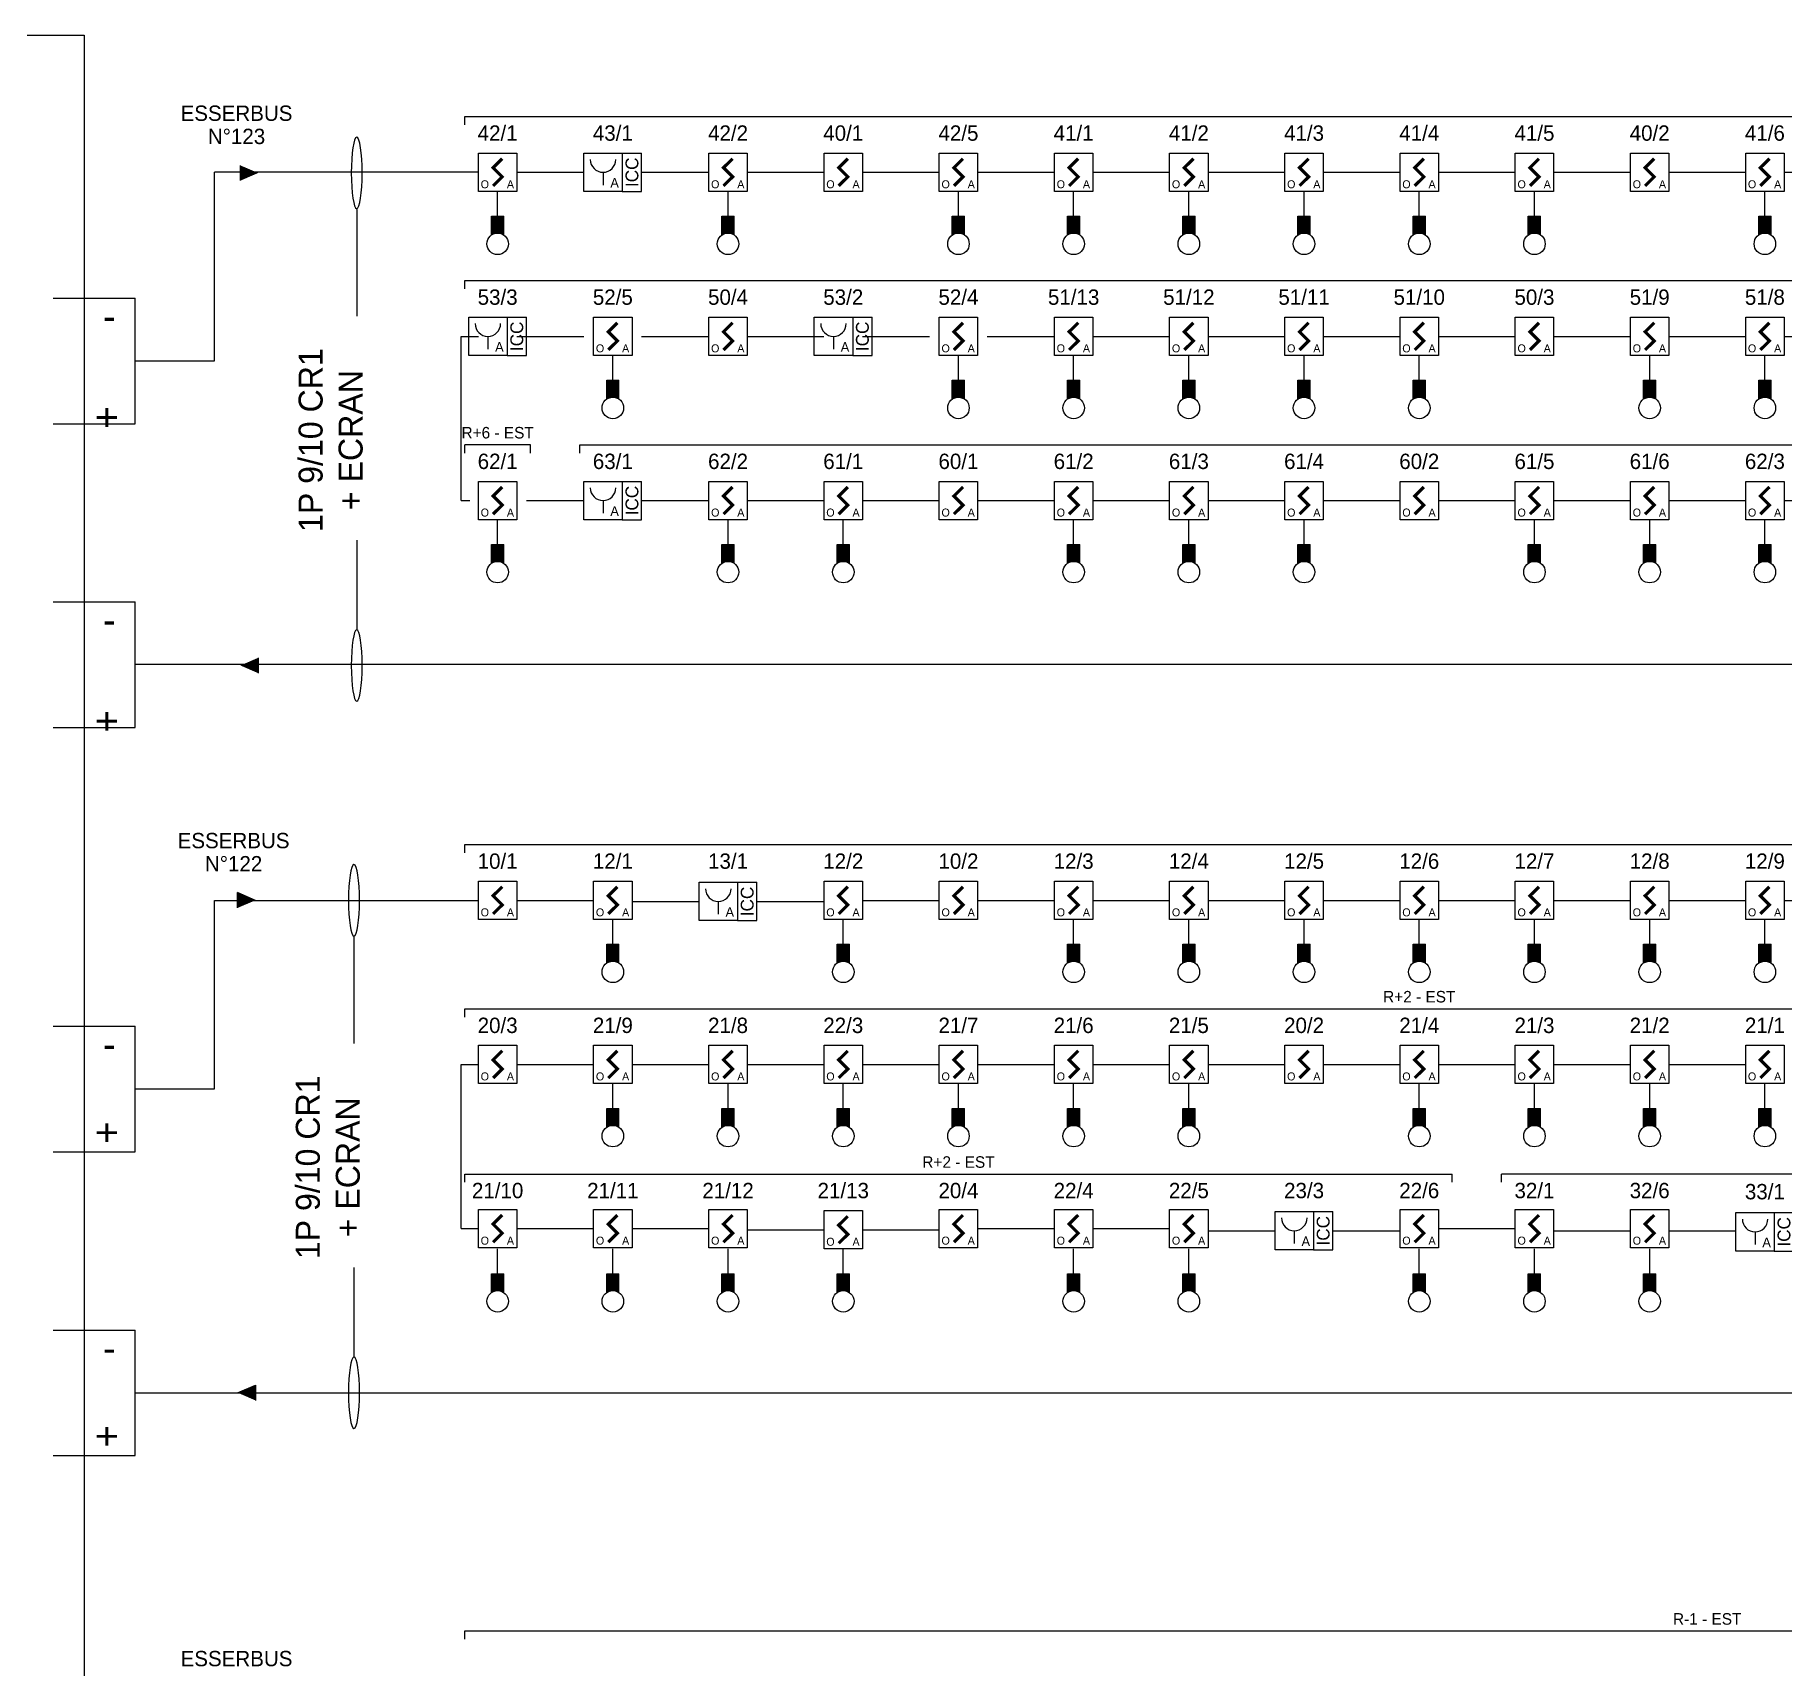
# Model space of a CAD drawing. Header units: millimetres. Extents: x 1942 to 3722, y 1044 to 1602.
# Drawn here: x 3028.3 to 3153.5, y 1189.9 to 1306.9 of the extents above; entities that cross this region are included whole.
import ezdxf
from ezdxf.enums import TextEntityAlignment as Align

# ---------------------------------------------------------------- set-up
doc = ezdxf.new("R2010")
doc.units = ezdxf.units.MM
for name, color, linetype in [('jcc-adressage', 6, 'Continuous'), ('JCC-CABLE1', 3, 'Continuous'), ('JCC-DECLENCHEUR MANUEL', 5, 'Continuous'), ('JCC-DECLENCHEUR MANUEL AVEC ISOLATEUR', 1, 'Continuous'), ('JCC-INDICATEUR ACTION', 1, 'Continuous'), ('JCC-LOCAUX', 130, 'Continuous'), ('JCC-NIVEAU', 4, 'Continuous')]:
    doc.layers.add(name, color=color, linetype=linetype)
doc.layers.add('JCC-OPTIQUE', color=1, linetype='Continuous', lineweight=25)
doc.styles.add('LOCAUX', font='romans.shx', dxfattribs={"width": 0.75})
doc.styles.add('TEXTE', font='romans.shx')

# ---------------------------------------------------------------- blocks, each defined once
blk = doc.blocks.new('voa')
blk.add_lwpolyline([(-3, 3), (3, 3), (3, -3), (-3, -3)], close=True)
at = {"const_width": 0.5}
blk.add_lwpolyline([(0.71, 2.12), (-0.71, 0.71), (0.71, -0.71), (-0.71, -2.12)], dxfattribs=at)
at = {"flags": 1}
for tag, p in [('SYMB_GRAPH', (0.67, 7.09)), ('SYMB_VIC', (0, 4.02)), ('SYMB_VISIODEF', (0, 1.25)), ('ADRESSE', (0, -1.5)), ('ZONE', (0, -1.5)), ('IA', (0.12, -0.63)), ('METIER', (0, -3)), ('CENTRALE', (0.44, -8.82)), ('VARIANTE', (0.67, -11.67))]:
    blk.add_attdef(tag, text='', height=2.5, dxfattribs=at).set_placement(p, align=Align.CENTER)
for tag, height, p in [('LIBELLE', 2.5, (0, 4)), ('TYPE', 1.25, (-2, -2.5)), ('TECH', 1.25, (2, -2.5)), ('LIBELLEZONE', 2.5, (0, -6.5))]:
    blk.add_attdef(tag, text='', height=height).set_placement(p, align=Align.CENTER)
blk = doc.blocks.new('indicateur action')
at = {"layer": 'JCC-INDICATEUR ACTION'}
blk.add_hatch(color=0, dxfattribs=at).paths.add_polyline_path([(0.8, -0.05, -0.315344), (-0.8, -0.05), (-0.8, -2.5), (0.8, -2.5)])
at = {"layer": 'JCC-INDICATEUR ACTION', "color": 0}
for p, q in [((-0.8, -0.05), (-0.8, -2.5)), ((0.8, -0.05), (0.8, -2.5)), ((0.8, -2.5), (-0.8, -2.5))]:
    blk.add_line(p, q, dxfattribs=at)
blk.add_circle((0, 1.1), 1.4, dxfattribs=at)
at = {"layer": 'jcc-adressage', "style": 'TEXTE'}
blk.add_attdef('ADRESSE', text='', height=3, dxfattribs=at).set_placement((0, 5), align=Align.MIDDLE)
at = {"layer": 'JCC-LOCAUX', "style": 'LOCAUX', "width": 0.75, "flags": 8}
for p in [(0, 13.75), (0, 11.25), (0, 8.75)]:
    blk.add_attdef('PIECE', text='', height=1.75, dxfattribs=at).set_placement(p, align=Align.MIDDLE)
blk = doc.blocks.new('déclencheur manuel avec isolateur')
at = {"layer": 'JCC-DECLENCHEUR MANUEL AVEC ISOLATEUR', "color": 0}
for p, q in [((2.5, 2.5), (5.02, 2.5)), ((5.02, -2.5), (5.02, 2.5)), ((0, 0), (0, -1.66)), ((2.5, -2.5), (5.02, -2.5))]:
    blk.add_line(p, q, dxfattribs=at)
blk.add_lwpolyline([(-2.5, 2.5), (2.5, 2.5), (2.5, -2.5), (-2.5, -2.5)], close=True, dxfattribs=at)
blk.add_arc((0, 1.66), 1.66, 180, 0, dxfattribs=at)
at = {"layer": 'jcc-adressage', "style": 'TEXTE'}
blk.add_attdef('ADRESSE', text='', height=3, dxfattribs=at).set_placement((0, 5), align=Align.MIDDLE)
at = {"layer": 'JCC-DECLENCHEUR MANUEL AVEC ISOLATEUR', "color": 0}
blk.add_text('ICC', height=1.668, rotation=90, dxfattribs=at).set_placement((3.76, 0), align=Align.MIDDLE_CENTER)
blk.add_text('A', height=1.25, dxfattribs=at).set_placement((1.5, -2), align=Align.CENTER)
at = {"layer": 'JCC-LOCAUX', "style": 'LOCAUX', "width": 0.85, "flags": 8}
for p in [(0, 13.75), (0, 11.25), (0, 8.75)]:
    blk.add_attdef('PIECE', text='', height=1.75, dxfattribs=at).set_placement(p, align=Align.MIDDLE)

msp = doc.modelspace()

# ---------------------------------------------------------------- hatches: boundary and pattern name
at = {"layer": 'JCC-CABLE1'}
for points in [[(3044.27, 1296.99), (3043, 1297.53), (3043, 1296.44)], [(3043, 1261.72), (3044.27, 1261.17), (3044.27, 1262.27)], [(3044.07, 1244.9), (3042.8, 1245.45), (3042.8, 1244.36)], [(3042.8, 1209.64), (3044.07, 1209.09), (3044.07, 1210.18)]]:
    msp.add_hatch(color=1, dxfattribs=at).paths.add_polyline_path(points)

# ---------------------------------------------------------------- linework, layer by layer
at = {"color": 8}
msp.add_lwpolyline([(3031.8, 1077.84), (2846.23, 1077.84), (2846.23, 1306.87), (3031.8, 1306.87)], close=True, dxfattribs=at)
at = {"layer": 'JCC-CABLE1', "color": 1}
for p, q in [((3043, 1296.44), (3043, 1297.53)), ((3051.33, 1294.37), (3051.33, 1286.74)), ((3029.59, 1288.03), (3035.46, 1288.03)), ((3035.46, 1279.03), (3035.46, 1288.03)), ((3029.59, 1279.03), (3035.46, 1279.03)), ((3051.33, 1270.69), (3051.33, 1264.28)), ((3029.59, 1266.28), (3035.46, 1266.28)), ((3035.46, 1257.28), (3035.46, 1266.28)), ((3044.27, 1262.27), (3044.27, 1261.17)), ((3029.59, 1257.28), (3035.46, 1257.28)), ((3042.8, 1244.36), (3042.8, 1245.45)), ((3044.07, 1244.9), (3042.8, 1245.45)), ((3051.13, 1242.29), (3051.13, 1234.66)), ((3029.59, 1235.88), (3035.46, 1235.88)), ((3035.46, 1226.89), (3035.46, 1235.88)), ((3029.59, 1226.89), (3035.46, 1226.89)), ((3051.13, 1218.61), (3051.13, 1212.2)), ((3029.59, 1214.13), (3035.46, 1214.13)), ((3035.46, 1205.14), (3035.46, 1214.13)), ((3042.8, 1209.64), (3044.07, 1210.18)), ((3044.07, 1210.18), (3044.07, 1209.09)), ((3029.59, 1205.14), (3035.46, 1205.14))]:
    msp.add_line(p, q, dxfattribs=at)
at = {"layer": 'JCC-CABLE1'}
for p, q in [((3062.79, 1297.04), (3067.6, 1297.04)), ((3071.73, 1297.04), (3076.54, 1297.04)), ((3079.29, 1297.04), (3084.79, 1297.04)), ((3087.54, 1297.04), (3093.04, 1297.04)), ((3095.79, 1297.04), (3101.29, 1297.04)), ((3104.04, 1297.04), (3109.54, 1297.04)), ((3112.29, 1297.04), (3117.79, 1297.04)), ((3120.54, 1297.04), (3126.04, 1297.04)), ((3128.79, 1297.04), (3134.29, 1297.04)), ((3137.04, 1297.04), (3142.54, 1297.04)), ((3145.29, 1297.04), (3150.79, 1297.04)), ((3153.54, 1297.04), (3159.04, 1297.04)), ((3061.42, 1293.9), (3061.42, 1295.67)), ((3077.92, 1293.9), (3077.92, 1295.67)), ((3094.42, 1293.9), (3094.42, 1295.67)), ((3102.67, 1293.9), (3102.67, 1295.67)), ((3110.92, 1293.9), (3110.92, 1295.67)), ((3119.17, 1293.9), (3119.17, 1295.67)), ((3127.42, 1293.9), (3127.42, 1295.67)), ((3135.67, 1293.9), (3135.67, 1295.67)), ((3152.17, 1293.9), (3152.17, 1295.67)), ((3058.8, 1285.29), (3060.04, 1285.29)), ((3058.8, 1273.53), (3058.8, 1285.29)), ((3062.79, 1285.29), (3067.6, 1285.29)), ((3071.73, 1285.29), (3076.54, 1285.29)), ((3079.29, 1285.29), (3084.79, 1285.29)), ((3087.54, 1285.29), (3092.35, 1285.29)), ((3096.48, 1285.29), (3101.29, 1285.29)), ((3104.04, 1285.29), (3109.54, 1285.29)), ((3112.29, 1285.29), (3117.79, 1285.29)), ((3120.54, 1285.29), (3126.04, 1285.29)), ((3128.79, 1285.29), (3134.29, 1285.29)), ((3137.04, 1285.29), (3142.54, 1285.29)), ((3145.29, 1285.29), (3150.79, 1285.29)), ((3153.54, 1285.29), (3159.04, 1285.29)), ((3069.67, 1282.14), (3069.67, 1283.91)), ((3094.42, 1282.14), (3094.42, 1283.91)), ((3102.67, 1282.14), (3102.67, 1283.91)), ((3110.92, 1282.14), (3110.92, 1283.91)), ((3119.17, 1282.14), (3119.17, 1283.91)), ((3127.42, 1282.14), (3127.42, 1283.91)), ((3143.92, 1282.14), (3143.92, 1283.91)), ((3152.17, 1282.14), (3152.17, 1283.91)), ((3058.8, 1273.53), (3059.42, 1273.53)), ((3063.48, 1273.53), (3067.6, 1273.53)), ((3071.73, 1273.53), (3076.54, 1273.53)), ((3079.29, 1273.53), (3084.79, 1273.53)), ((3087.54, 1273.53), (3093.04, 1273.53)), ((3095.79, 1273.53), (3101.29, 1273.53)), ((3104.04, 1273.53), (3109.54, 1273.53)), ((3112.29, 1273.53), (3117.79, 1273.53)), ((3120.54, 1273.53), (3126.04, 1273.53)), ((3128.79, 1273.53), (3134.29, 1273.53)), ((3137.04, 1273.53), (3142.54, 1273.53)), ((3145.29, 1273.53), (3150.79, 1273.53)), ((3153.54, 1273.53), (3159.04, 1273.53)), ((3061.42, 1270.39), (3061.42, 1272.16)), ((3077.92, 1270.39), (3077.92, 1272.16)), ((3086.17, 1270.39), (3086.17, 1272.16)), ((3102.67, 1270.39), (3102.67, 1272.16)), ((3110.92, 1270.39), (3110.92, 1272.16)), ((3119.17, 1270.39), (3119.17, 1272.16)), ((3135.67, 1270.39), (3135.67, 1272.16)), ((3143.92, 1270.39), (3143.92, 1272.16)), ((3152.17, 1270.39), (3152.17, 1272.16)), ((3062.79, 1244.9), (3068.29, 1244.9)), ((3071.04, 1244.82), (3075.85, 1244.82)), ((3079.98, 1244.82), (3084.79, 1244.82)), ((3087.54, 1244.9), (3093.04, 1244.9)), ((3095.79, 1244.9), (3101.29, 1244.9)), ((3104.04, 1244.9), (3109.54, 1244.9)), ((3112.29, 1244.9), (3117.79, 1244.9)), ((3120.54, 1244.9), (3126.04, 1244.9)), ((3128.79, 1244.9), (3134.29, 1244.9)), ((3137.04, 1244.9), (3142.54, 1244.9)), ((3145.29, 1244.9), (3150.79, 1244.9)), ((3153.54, 1244.9), (3159.04, 1244.9)), ((3069.67, 1241.75), (3069.67, 1243.53)), ((3086.17, 1241.75), (3086.17, 1243.53)), ((3102.67, 1241.75), (3102.67, 1243.53)), ((3110.92, 1241.75), (3110.92, 1243.53)), ((3119.17, 1241.75), (3119.17, 1243.53)), ((3127.42, 1241.75), (3127.42, 1243.53)), ((3135.67, 1241.75), (3135.67, 1243.53)), ((3143.92, 1241.75), (3143.92, 1243.53)), ((3152.17, 1241.75), (3152.17, 1243.53)), ((3058.8, 1233.15), (3060.04, 1233.15)), ((3058.8, 1221.39), (3058.8, 1233.15)), ((3062.79, 1233.15), (3068.29, 1233.15)), ((3071.04, 1233.15), (3076.54, 1233.15)), ((3079.29, 1233.15), (3084.79, 1233.15)), ((3087.54, 1233.15), (3093.04, 1233.15)), ((3095.79, 1233.15), (3101.29, 1233.15)), ((3104.04, 1233.15), (3109.54, 1233.15)), ((3112.29, 1233.15), (3117.79, 1233.15)), ((3120.54, 1233.15), (3126.04, 1233.15)), ((3128.79, 1233.15), (3134.29, 1233.15)), ((3137.04, 1233.15), (3142.54, 1233.15)), ((3145.29, 1233.15), (3150.79, 1233.15)), ((3069.67, 1230), (3069.67, 1231.77)), ((3077.92, 1230), (3077.92, 1231.77)), ((3086.17, 1230), (3086.17, 1231.77)), ((3094.42, 1230), (3094.42, 1231.77)), ((3102.67, 1230), (3102.67, 1231.77)), ((3110.92, 1230), (3110.92, 1231.77)), ((3127.42, 1230), (3127.42, 1231.77)), ((3135.67, 1230), (3135.67, 1231.77)), ((3143.92, 1230), (3143.92, 1231.77)), ((3152.17, 1230), (3152.17, 1231.77)), ((3058.8, 1221.39), (3060.04, 1221.39)), ((3062.79, 1221.39), (3068.29, 1221.39)), ((3071.04, 1221.39), (3076.54, 1221.39)), ((3079.29, 1221.31), (3084.79, 1221.31)), ((3087.54, 1221.31), (3093.04, 1221.31)), ((3095.79, 1221.39), (3101.29, 1221.39)), ((3104.04, 1221.39), (3109.54, 1221.39)), ((3112.29, 1221.24), (3117.1, 1221.24)), ((3121.23, 1221.24), (3126.04, 1221.24)), ((3128.79, 1221.39), (3134.29, 1221.39)), ((3137.04, 1221.24), (3142.54, 1221.24)), ((3145.29, 1221.24), (3150.1, 1221.24)), ((3061.42, 1218.16), (3061.42, 1219.94)), ((3069.67, 1218.16), (3069.67, 1219.94)), ((3077.92, 1218.16), (3077.92, 1219.94)), ((3086.17, 1218.16), (3086.17, 1219.94)), ((3102.67, 1218.16), (3102.67, 1219.94)), ((3110.92, 1218.16), (3110.92, 1219.94)), ((3127.42, 1218.16), (3127.42, 1219.94)), ((3135.67, 1218.16), (3135.67, 1219.94)), ((3143.92, 1218.16), (3143.92, 1219.94))]:
    msp.add_line(p, q, dxfattribs=at)
at = {"layer": 'JCC-CABLE1', "color": 1, "ltscale": 0.6}
msp.add_line((3249.79, 1261.78), (3035.46, 1261.78), dxfattribs=at)
at = {"layer": 'JCC-CABLE1', "color": 1}
for points in [[(3035.46, 1283.53), (3041.14, 1283.53), (3041.14, 1297.04)], [(3060.04, 1297.04), (3041.14, 1297.04)], [(3035.46, 1231.39), (3041.14, 1231.39), (3041.14, 1244.9), (3060.04, 1244.9)]]:
    msp.add_lwpolyline(points, dxfattribs=at)
at = {"layer": 'JCC-CABLE1', "color": 1, "ltscale": 0.6}
msp.add_lwpolyline([(3035.46, 1209.64), (3183.1, 1209.64)], dxfattribs=at)
at = {"layer": 'JCC-CABLE1', "color": 1, "extrusion": (0, 0, -1)}
for centre in [(3051.33, 1296.99), (3051.33, 1261.72), (3051.13, 1244.9), (3051.13, 1209.64)]:
    msp.add_ellipse(centre, major_axis=(0, -2.56), ratio=0.154273, dxfattribs=at)
at = {"layer": 'JCC-NIVEAU'}
for p, q in [((3059.06, 1301.03), (3261.78, 1301.03)), ((3059.06, 1300.44), (3059.06, 1301.03)), ((3059.06, 1289.28), (3261.83, 1289.28)), ((3059.06, 1288.69), (3059.06, 1289.28)), ((3059.06, 1276.93), (3059.06, 1277.52)), ((3063.78, 1277.52), (3059.06, 1277.52)), ((3063.78, 1276.93), (3063.78, 1277.52)), ((3067.31, 1277.52), (3261.78, 1277.52)), ((3067.31, 1276.93), (3067.31, 1277.52)), ((3059.06, 1248.89), (3261.78, 1248.89)), ((3059.06, 1248.3), (3059.06, 1248.89)), ((3059.06, 1237.13), (3195.78, 1237.13)), ((3059.06, 1236.54), (3059.06, 1237.13)), ((3059.06, 1225.3), (3129.78, 1225.3)), ((3059.06, 1224.71), (3059.06, 1225.3)), ((3129.78, 1224.71), (3129.78, 1225.3)), ((3261.78, 1225.3), (3133.31, 1225.3)), ((3133.31, 1224.71), (3133.31, 1225.3)), ((3059.06, 1192.58), (3245.28, 1192.58)), ((3059.06, 1191.99), (3059.06, 1192.58))]:
    msp.add_line(p, q, dxfattribs=at)

# ---------------------------------------------------------------- block references
at = {"layer": 'JCC-DECLENCHEUR MANUEL', "xscale": 0.55, "yscale": 0.55, "zscale": 0.55}
for p in [(3068.97, 1297.04), (3060.72, 1285.29), (3085.47, 1285.29), (3068.97, 1273.53), (3077.22, 1244.82), (3118.47, 1221.24), (3151.47, 1221.16)]:
    msp.add_blockref('déclencheur manuel avec isolateur', p, dxfattribs=at)
at = {"layer": 'JCC-INDICATEUR ACTION', "xscale": 0.55, "yscale": 0.55, "zscale": 0.55, "rotation": 180}
for p in [(3061.42, 1292.52), (3077.92, 1292.52), (3094.42, 1292.52), (3102.67, 1292.52), (3110.92, 1292.52), (3119.17, 1292.52), (3127.42, 1292.52), (3135.67, 1292.52), (3152.17, 1292.52), (3069.67, 1280.77), (3094.42, 1280.77), (3102.67, 1280.77), (3110.92, 1280.77), (3119.17, 1280.77), (3127.42, 1280.77), (3143.92, 1280.77), (3152.17, 1280.77), (3061.42, 1269.01), (3077.92, 1269.01), (3086.17, 1269.01), (3102.67, 1269.01), (3110.92, 1269.01), (3119.17, 1269.01), (3135.67, 1269.01), (3143.92, 1269.01), (3152.17, 1269.01), (3069.67, 1240.38), (3086.17, 1240.38), (3102.67, 1240.38), (3110.92, 1240.38), (3119.17, 1240.38), (3127.42, 1240.38), (3135.67, 1240.38), (3143.92, 1240.38), (3152.17, 1240.38), (3069.67, 1228.62), (3077.92, 1228.62), (3086.17, 1228.62), (3094.42, 1228.62), (3102.67, 1228.62), (3110.92, 1228.62), (3127.42, 1228.62), (3135.67, 1228.62), (3143.92, 1228.62), (3152.17, 1228.62), (3061.42, 1216.79), (3069.67, 1216.79), (3077.92, 1216.79), (3086.17, 1216.79), (3102.67, 1216.79), (3110.92, 1216.79), (3127.42, 1216.79), (3135.67, 1216.79), (3143.92, 1216.79)]:
    msp.add_blockref('indicateur action', p, dxfattribs=at)
at = {"layer": 'JCC-OPTIQUE'}
for p, xscale, yscale, zscale in [((3061.42, 1297.04), 0.4583333333332917, 0.4583333333332917, 0.4583333333332917), ((3077.92, 1297.04), 0.4583333333334167, 0.4583333333334167, 0.4583333333334167), ((3086.17, 1297.04), 0.4583333333334167, 0.4583333333334167, 0.4583333333334167), ((3094.42, 1297.04), 0.4583333333334167, 0.4583333333334167, 0.4583333333334167), ((3102.67, 1297.04), 0.4583333333334167, 0.4583333333334167, 0.4583333333334167), ((3110.92, 1297.04), 0.4583333333334167, 0.4583333333334167, 0.4583333333334167), ((3119.17, 1297.04), 0.4583333333334167, 0.4583333333334167, 0.4583333333334167), ((3127.42, 1297.04), 0.4583333333334167, 0.4583333333334167, 0.4583333333334167), ((3135.67, 1297.04), 0.4583333333334167, 0.4583333333334167, 0.4583333333334167), ((3143.92, 1297.04), 0.4583333333334167, 0.4583333333334167, 0.4583333333334167), ((3152.17, 1297.04), 0.4583333333334167, 0.4583333333334167, 0.4583333333334167), ((3069.67, 1285.29), 0.4583333333332917, 0.4583333333332917, 0.4583333333332917), ((3077.92, 1285.29), 0.4583333333332917, 0.4583333333332917, 0.4583333333332917), ((3094.42, 1285.29), 0.4583333333334167, 0.4583333333334167, 0.4583333333334167), ((3102.67, 1285.29), 0.4583333333334167, 0.4583333333334167, 0.4583333333334167), ((3110.92, 1285.29), 0.4583333333334167, 0.4583333333334167, 0.4583333333334167), ((3119.17, 1285.29), 0.4583333333334167, 0.4583333333334167, 0.4583333333334167), ((3127.42, 1285.29), 0.4583333333334167, 0.4583333333334167, 0.4583333333334167), ((3135.67, 1285.29), 0.4583333333334167, 0.4583333333334167, 0.4583333333334167), ((3143.92, 1285.29), 0.4583333333334167, 0.4583333333334167, 0.4583333333334167), ((3152.17, 1285.29), 0.4583333333334167, 0.4583333333334167, 0.4583333333334167), ((3061.42, 1273.53), 0.4583333333332917, 0.4583333333332917, 0.4583333333332917), ((3077.92, 1273.53), 0.4583333333334167, 0.4583333333334167, 0.4583333333334167), ((3086.17, 1273.53), 0.4583333333334167, 0.4583333333334167, 0.4583333333334167), ((3094.42, 1273.53), 0.4583333333334167, 0.4583333333334167, 0.4583333333334167), ((3102.67, 1273.53), 0.4583333333334167, 0.4583333333334167, 0.4583333333334167), ((3110.92, 1273.53), 0.4583333333334167, 0.4583333333334167, 0.4583333333334167), ((3119.17, 1273.53), 0.4583333333334167, 0.4583333333334167, 0.4583333333334167), ((3127.42, 1273.53), 0.4583333333334167, 0.4583333333334167, 0.4583333333334167), ((3135.67, 1273.53), 0.4583333333334167, 0.4583333333334167, 0.4583333333334167), ((3143.92, 1273.53), 0.4583333333334167, 0.4583333333334167, 0.4583333333334167), ((3152.17, 1273.53), 0.4583333333334167, 0.4583333333334167, 0.4583333333334167), ((3061.42, 1244.9), 0.4583333333332917, 0.4583333333332917, 0.4583333333332917), ((3069.67, 1244.9), 0.4583333333334167, 0.4583333333334167, 0.4583333333334167), ((3086.17, 1244.9), 0.4583333333334167, 0.4583333333334167, 0.4583333333334167), ((3094.42, 1244.9), 0.4583333333334167, 0.4583333333334167, 0.4583333333334167), ((3102.67, 1244.9), 0.4583333333334167, 0.4583333333334167, 0.4583333333334167), ((3110.92, 1244.9), 0.4583333333334167, 0.4583333333334167, 0.4583333333334167), ((3119.17, 1244.9), 0.4583333333334167, 0.4583333333334167, 0.4583333333334167), ((3127.42, 1244.9), 0.4583333333334167, 0.4583333333334167, 0.4583333333334167), ((3135.67, 1244.9), 0.4583333333334167, 0.4583333333334167, 0.4583333333334167), ((3143.92, 1244.9), 0.4583333333332917, 0.4583333333332917, 0.4583333333332917), ((3152.17, 1244.9), 0.4583333333334167, 0.4583333333334167, 0.4583333333334167), ((3061.42, 1233.15), 0.4583333333332917, 0.4583333333332917, 0.4583333333332917), ((3069.67, 1233.15), 0.4583333333332917, 0.4583333333332917, 0.4583333333332917), ((3077.92, 1233.15), 0.4583333333332917, 0.4583333333332917, 0.4583333333332917), ((3086.17, 1233.15), 0.4583333333334167, 0.4583333333334167, 0.4583333333334167), ((3094.42, 1233.15), 0.4583333333334167, 0.4583333333334167, 0.4583333333334167), ((3102.67, 1233.15), 0.4583333333334167, 0.4583333333334167, 0.4583333333334167), ((3110.92, 1233.15), 0.4583333333334167, 0.4583333333334167, 0.4583333333334167), ((3119.17, 1233.15), 0.4583333333334167, 0.4583333333334167, 0.4583333333334167), ((3127.42, 1233.15), 0.4583333333334167, 0.4583333333334167, 0.4583333333334167), ((3135.67, 1233.15), 0.4583333333334167, 0.4583333333334167, 0.4583333333334167), ((3143.92, 1233.15), 0.4583333333334167, 0.4583333333334167, 0.4583333333334167), ((3152.17, 1233.15), 0.4583333333334167, 0.4583333333334167, 0.4583333333334167), ((3061.42, 1221.39), 0.4583333333332917, 0.4583333333332917, 0.4583333333332917), ((3069.67, 1221.39), 0.4583333333332917, 0.4583333333332917, 0.4583333333332917), ((3077.92, 1221.39), 0.4583333333332917, 0.4583333333332917, 0.4583333333332917), ((3086.17, 1221.31), 0.4583333333332917, 0.4583333333332917, 0.4583333333332917), ((3094.42, 1221.39), 0.4583333333334167, 0.4583333333334167, 0.4583333333334167), ((3102.67, 1221.39), 0.4583333333334167, 0.4583333333334167, 0.4583333333334167), ((3110.92, 1221.39), 0.4583333333334167, 0.4583333333334167, 0.4583333333334167), ((3127.42, 1221.39), 0.4583333333334167, 0.4583333333334167, 0.4583333333334167), ((3135.67, 1221.39), 0.4583333333334167, 0.4583333333334167, 0.4583333333334167), ((3143.92, 1221.39), 0.4583333333334167, 0.4583333333334167, 0.4583333333334167)]:
    msp.add_blockref('voa', p, dxfattribs=dict(at, xscale=xscale, yscale=yscale, zscale=zscale)).add_auto_attribs({'TECH': 'A', 'TYPE': 'O'})

# ---------------------------------------------------------------- texts
at = {"layer": 'jcc-adressage'}
for s, p in [('42/1', (3061.42, 1299.87)), ('43/1', (3069.67, 1299.87)), ('42/2', (3077.92, 1299.87)), ('40/1', (3086.17, 1299.87)), ('42/5', (3094.42, 1299.87)), ('41/1', (3102.67, 1299.87)), ('41/2', (3110.92, 1299.87)), ('41/3', (3119.17, 1299.87)), ('41/4', (3127.42, 1299.87)), ('41/5', (3135.67, 1299.87)), ('40/2', (3143.92, 1299.87)), ('41/6', (3152.17, 1299.87)), ('53/3', (3061.42, 1288.12)), ('52/5', (3069.67, 1288.12)), ('50/4', (3077.92, 1288.12)), ('53/2', (3086.17, 1288.12)), ('52/4', (3094.42, 1288.12)), ('51/13', (3102.67, 1288.12)), ('51/12', (3110.92, 1288.12)), ('51/11', (3119.17, 1288.12)), ('51/10', (3127.42, 1288.12)), ('50/3', (3135.67, 1288.12)), ('51/9', (3143.92, 1288.12)), ('51/8', (3152.17, 1288.12)), ('62/1', (3061.42, 1276.36)), ('63/1', (3069.67, 1276.36)), ('62/2', (3077.92, 1276.36)), ('61/1', (3086.17, 1276.36)), ('60/1', (3094.42, 1276.36)), ('61/2', (3102.67, 1276.36)), ('61/3', (3110.92, 1276.36)), ('61/4', (3119.17, 1276.36)), ('60/2', (3127.42, 1276.36)), ('61/5', (3135.67, 1276.36)), ('61/6', (3143.92, 1276.36)), ('62/3', (3152.17, 1276.36)), ('10/1', (3061.42, 1247.73)), ('12/1', (3069.67, 1247.73)), ('13/1', (3077.92, 1247.73)), ('12/2', (3086.17, 1247.73)), ('10/2', (3094.42, 1247.73)), ('12/3', (3102.67, 1247.73)), ('12/4', (3110.92, 1247.73)), ('12/5', (3119.17, 1247.73)), ('12/6', (3127.42, 1247.73)), ('12/7', (3135.67, 1247.73)), ('12/8', (3143.92, 1247.73)), ('12/9', (3152.17, 1247.73)), ('20/3', (3061.42, 1235.97)), ('21/9', (3069.67, 1235.97)), ('21/8', (3077.92, 1235.97)), ('22/3', (3086.17, 1235.97)), ('21/7', (3094.42, 1235.97)), ('21/6', (3102.67, 1235.97)), ('21/5', (3110.92, 1235.97)), ('20/2', (3119.17, 1235.97)), ('21/4', (3127.42, 1235.97)), ('21/3', (3135.67, 1235.97)), ('21/2', (3143.92, 1235.97)), ('21/1', (3152.17, 1235.97)), ('21/10', (3061.42, 1224.14)), ('21/11', (3069.67, 1224.14)), ('21/12', (3077.92, 1224.14)), ('21/13', (3086.17, 1224.14)), ('20/4', (3094.42, 1224.14)), ('22/4', (3102.67, 1224.14)), ('22/5', (3110.92, 1224.14)), ('23/3', (3119.17, 1224.14)), ('22/6', (3127.42, 1224.14)), ('32/1', (3135.67, 1224.14)), ('32/6', (3143.92, 1224.14)), ('33/1', (3152.17, 1224.06))]:
    msp.add_text(s, height=1.1, dxfattribs=at).set_placement(p, align=Align.MIDDLE)
at = {"layer": 'JCC-CABLE1', "color": 1}
for s, p in [('ESSERBUS', (3042.72, 1301.27)), ('N°123', (3042.72, 1299.61)), ('ESSERBUS', (3042.51, 1249.18)), ('N°122', (3042.51, 1247.53)), ('ESSERBUS', (3042.72, 1190.6))]:
    msp.add_text(s, height=1.1, dxfattribs=at).set_placement(p, align=Align.MIDDLE)
at = {"layer": 'JCC-CABLE1', "color": 1, "char_height": 2.06, "width": 42.2841, "attachment_point": 5}
for insert in [(3033.62, 1286.75), (3033.62, 1265), (3033.62, 1234.6), (3033.62, 1212.85)]:
    msp.add_mtext('-', dxfattribs=dict(at, insert=insert))
at = {"layer": 'JCC-CABLE1', "color": 1, "width": 42.2841, "attachment_point": 5, "rotation": 90}
for s, insert, char_height in [('1P 9/10 CR1\\P+ ECRAN', (3049.47, 1277.86), 1.7188), ('+', (3033.4, 1279.48), 2.06), ('+', (3033.4, 1257.73), 2.06), ('1P 9/10 CR1\\P+ ECRAN', (3049.27, 1225.78), 1.7188), ('+', (3033.4, 1228.26), 2.06), ('+', (3033.4, 1206.51), 2.06)]:
    msp.add_mtext(s, dxfattribs=dict(at, insert=insert, char_height=char_height))
at = {"layer": 'JCC-NIVEAU'}
for s, p in [('R+6 - EST', (3061.42, 1278.39)), ('R+2 - EST', (3127.42, 1238)), ('R+2 - EST', (3094.42, 1226.16)), ('R-1 - EST', (3148.04, 1193.44))]:
    msp.add_text(s, height=0.825, dxfattribs=at).set_placement(p, align=Align.MIDDLE)

doc.saveas('drawing.dxf')
